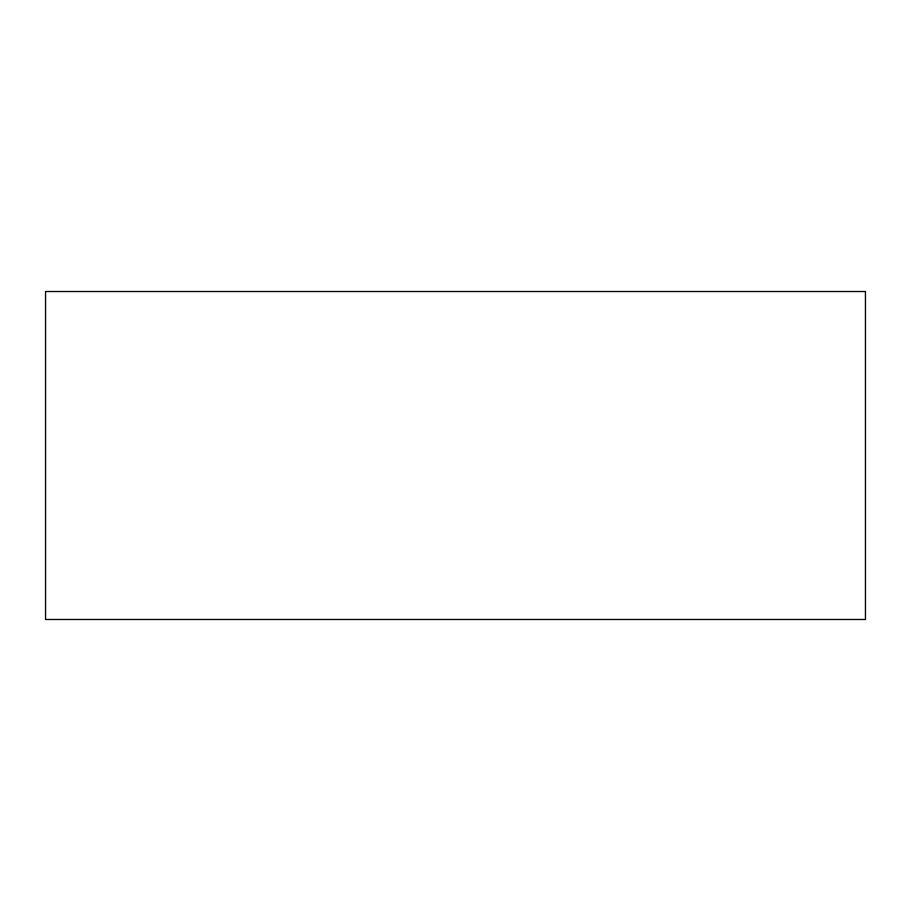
<?xml version="1.0" encoding="UTF-8"?>
<svg xmlns="http://www.w3.org/2000/svg" width="911" height="911" viewBox="0 0 911 911"><rect width="100%" height="100%" fill="white"/><g stroke="black" fill="none" stroke-linecap="round" stroke-linejoin="round"><path stroke-width="1.37" d="M865.45 291.52L45.55 291.52L45.55 619.48L865.45 619.48L865.45 291.52"/></g></svg>
